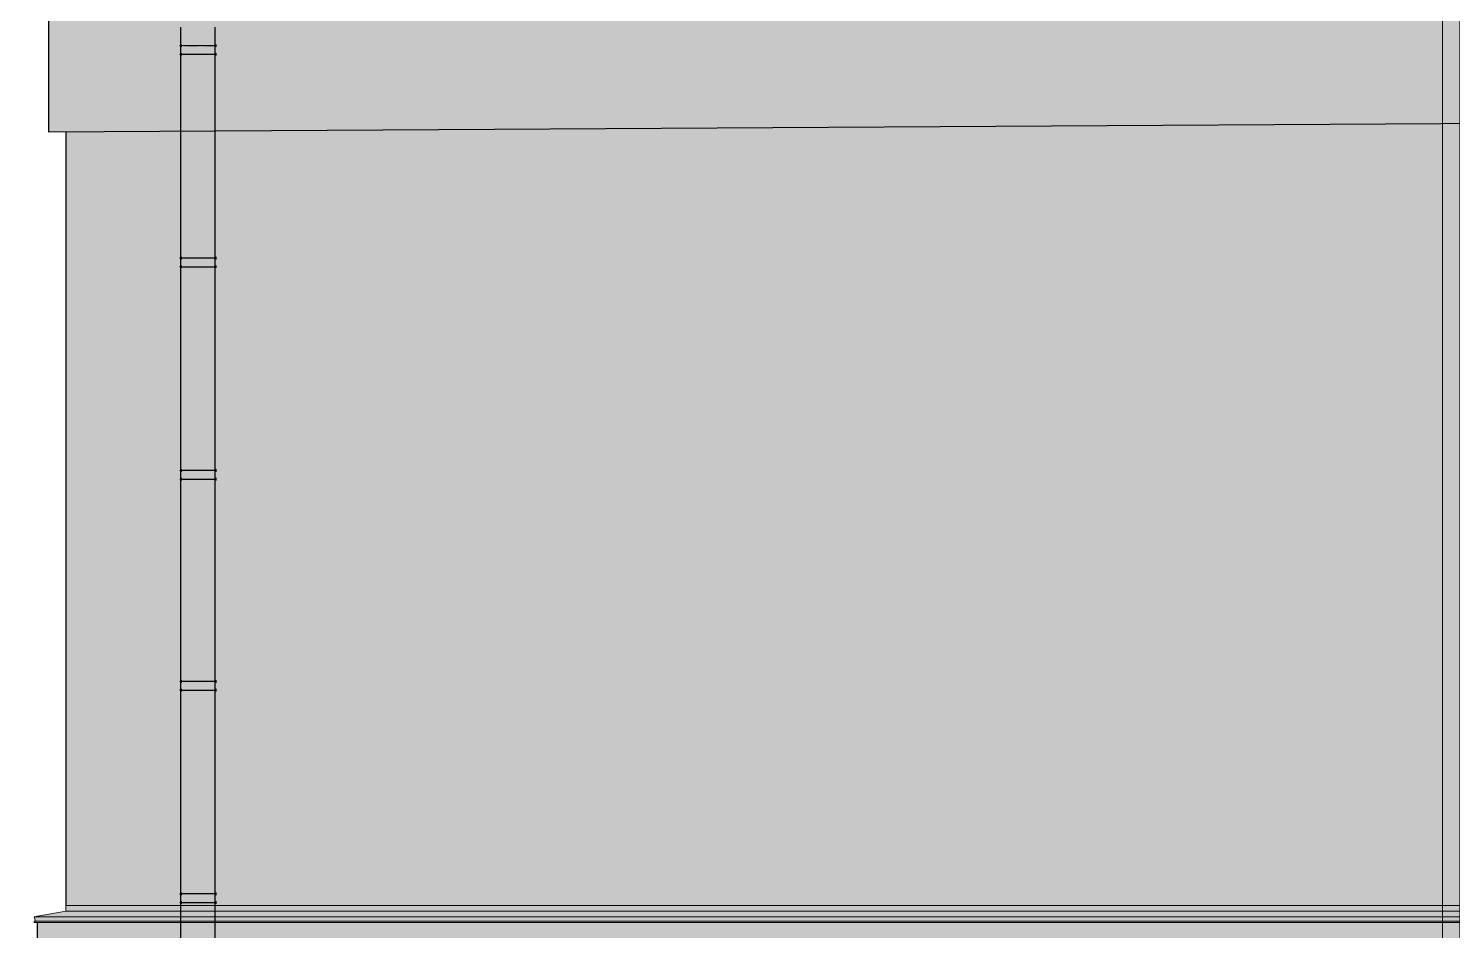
# Model space of a CAD drawing. Header units: millimetres. Extents: x -11345 to 411485, y -9810 to 73012.
# Drawn here: x 352511 to 356710, y 41281 to 43942 of the extents above; entities that cross this region are included whole.
import ezdxf

# ---------------------------------------------------------------- set-up
doc = ezdxf.new("R2010")
doc.units = ezdxf.units.MM
doc.layers.add('PDF _Линии', color=7, linetype='Continuous')
doc.layers.add('PDF _Оборудование', color=7, linetype='Continuous')
for name, color, linetype, true_color in [('PDF _Обобщенные модели', 7, 'Continuous', 0xb5bcbf), ('PDF _Ограждение', 7, 'Continuous', 0x7f7f7f), ('PDF _Стены штриховка поверхности', 7, 'Continuous', 0xcacbcc)]:
    doc.layers.add(name, color=color, linetype=linetype, true_color=true_color)

msp = doc.modelspace()

# ---------------------------------------------------------------- hatches: boundary and pattern name
at = {"layer": 'PDF _Обобщенные модели', "transparency": 33554559}
h = msp.add_hatch(color=256, dxfattribs=at)
h.paths.add_polyline_path([(353061.53307, 44384.30528), (353053.067, 44373.72268), (353048.83396, 44365.25661), (353031.9018, 44352.55749), (353010.73661, 44348.32445), (353027.66877, 44352.55749), (353031.9018, 44352.55749), (353044.60092, 44365.25661), (353048.83396, 44369.48964), (353053.067, 44373.72268), (353057.30003, 44382.18876)])
h.paths.add_polyline_path([(352943.008, 44407.58699), (352934.54192, 44420.2861), (352938.77496, 44416.05307)], flags=0)
h.paths.add_polyline_path([(352959.94015, 44382.18876), (352955.70711, 44386.4218), (352953.59059, 44390.65484)], flags=0)
h.paths.add_polyline_path([(352968.40623, 44064.71088), (352971.58101, 44067.88566), (352972.63927, 44064.71088), (352981.10534, 44060.47784), (352989.57142, 44056.24481), (352998.0375, 44052.01177), (352980.04708, 44052.01177), (352976.87231, 44056.24481), (352989.57142, 44056.24481), (352976.87231, 44060.47784), (352972.63927, 44064.71088), (352968.40623, 44060.47784)], flags=0)
h.paths.add_polyline_path([(352968.40623, 44056.24481), (352981.10534, 44039.31265), (352976.87231, 44043.54569), (352976.87231, 44030.84658), (352981.10534, 44026.61354), (352972.63927, 44030.84658), (352972.63927, 44035.07961), (352976.87231, 44043.54569), (352972.63927, 44047.77873)], flags=0)
h.paths.add_polyline_path([(353042.4844, 44052.01177), (353040.36788, 44047.77873), (353040.36788, 44052.01177)], flags=0)
h.paths.add_polyline_path([(353040.36788, 44039.31265), (353036.13484, 44035.07961), (353023.43573, 44030.84658), (353031.9018, 44035.07961), (353027.66877, 44035.07961), (353040.36788, 44043.54569)], flags=0)
h.paths.add_polyline_path([(352989.57142, 44022.3805), (352998.0375, 44018.14746), (352993.80446, 44018.14746)], flags=0)
h.paths.add_polyline_path([(353036.13484, 44022.3805), (353031.9018, 44020.96949), (353040.36788, 44026.61354)], flags=0)
h.paths.add_polyline_path([(352989.57142, 44035.07961), (352998.0375, 44030.84658), (352985.33838, 44035.07961)], flags=0)
h.paths.add_polyline_path([(353053.067, 44052.01177), (353048.83396, 44047.77873), (353053.067, 44056.24481)], flags=0)
h.paths.add_polyline_path([(353048.83396, 44068.94392), (353048.83396, 44064.71088), (353036.13484, 44056.24481), (353044.60092, 44056.24481), (353031.9018, 44052.01177), (353027.66877, 44052.01177), (353040.36788, 44060.47784)], flags=0)
h.paths.add_polyline_path([(353091.16434, 44428.75218), (353108.09649, 44462.61649), (353112.32953, 44466.84953), (353116.56257, 44475.3156), (353095.39738, 44475.3156), (353091.16434, 44466.84953), (353091.16434, 44462.61649), (353074.23219, 44420.2861), (353069.99915, 44411.82003), (353048.83396, 44386.4218), (353040.36788, 44382.18876), (353027.66877, 44373.72268), (352989.57142, 44373.72268), (352972.63927, 44382.18876), (352955.70711, 44399.12091), (352943.008, 44416.05307), (352938.77496, 44424.51914), (352921.84281, 44471.08256), (352921.84281, 44475.3156), (352904.91065, 44475.3156), (352904.91065, 44471.08256), (352914.6792, 44453.17356), (352917.60977, 44441.4513), (352917.60977, 44420.2861), (352913.37673, 44407.58699), (352913.37673, 44394.88787), (352926.07584, 44369.48964), (352934.54192, 44352.55749), (352934.54192, 44348.32445), (352959.94015, 44289.06191), (352959.94015, 44195.93507), (352964.17319, 44090.10911), (352968.40623, 44077.41), (352964.17319, 44085.87607), (352959.94015, 44085.87607), (352959.94015, 44068.94392), (352964.17319, 44064.71088), (352964.17319, 44047.77873), (352959.94015, 44052.01177), (352959.94015, 43891.15631), (353010.73661, 43891.15631), (353061.53307, 43891.15631), (353061.53307, 44060.47784), (353057.30003, 44052.01177), (353057.30003, 44056.24481), (353061.53307, 44060.47784), (353061.53307, 44073.17696), (353057.30003, 44060.47784), (353057.30003, 44068.94392), (353061.53307, 44077.41), (353061.53307, 44123.97342), (353057.30003, 44195.93507), (353061.53307, 44195.93507), (353061.53307, 44238.26545), (353057.30003, 44238.26545), (353057.30003, 44289.06191), (353082.69826, 44348.32445), (353086.9313, 44352.55749), (353091.16434, 44365.25661), (353095.39738, 44373.72268), (353108.09649, 44394.88787), (353108.09649, 44399.12091), (353103.86346, 44416.05307), (353103.86346, 44441.4513), (353108.09649, 44454.15041), (353099.63042, 44441.4513)], flags=0)
h.paths.add_polyline_path([(353036.13484, 44035.07961), (353036.13484, 44039.31265), (353031.9018, 44035.07961)])
h.paths.add_polyline_path([(352959.94015, 43886.92327), (352959.94015, 34845.15336), (353061.53307, 34845.15336), (353061.53307, 37643.19171), (353057.30003, 38240.05012), (353061.53307, 38240.05012), (353061.53307, 38265.44835), (353057.30003, 38866.53979), (353061.53307, 38866.53979), (353061.53307, 43891.15631), (353010.73661, 43886.92327), (353010.73661, 43891.15631)])
for points in [[(352964.17319, 43891.15631), (352964.17319, 43895.38935), (352959.94015, 43895.38935), (352955.70711, 43891.15631), (352959.94015, 43886.92327), (352964.17319, 43886.92327)], [(353065.76611, 43891.15631), (353065.76611, 43895.38935), (353061.53307, 43895.38935), (353057.30003, 43891.15631), (353061.53307, 43886.92327), (353065.76611, 43886.92327)], [(352964.17319, 43865.75808), (352964.17319, 43869.99112), (352959.94015, 43869.99112), (352955.70711, 43865.75808), (352959.94015, 43861.52504), (352964.17319, 43861.52504)], [(353065.76611, 43865.75808), (353065.76611, 43869.99112), (353061.53307, 43869.99112), (353057.30003, 43865.75808), (353061.53307, 43861.52504), (353065.76611, 43861.52504)], [(352964.17319, 43264.66663), (352964.17319, 43268.89967), (352959.94015, 43268.89967), (352955.70711, 43264.66663), (352959.94015, 43260.4336), (352964.17319, 43260.4336)], [(353065.76611, 43264.66663), (353065.76611, 43268.89967), (353061.53307, 43268.89967), (353057.30003, 43264.66663), (353061.53307, 43260.4336), (353065.76611, 43260.4336)], [(352964.17319, 43239.2684), (352964.17319, 43243.50144), (352959.94015, 43243.50144), (352955.70711, 43239.2684), (352959.94015, 43235.03537), (352964.17319, 43235.03537)], [(353065.76611, 43239.2684), (353065.76611, 43243.50144), (353061.53307, 43243.50144), (353057.30003, 43239.2684), (353061.53307, 43235.03537), (353065.76611, 43235.03537)], [(352964.17319, 42638.17696), (352964.17319, 42642.41), (352959.94015, 42642.41), (352955.70711, 42638.17696), (352959.94015, 42633.94392), (352964.17319, 42633.94392)], [(353065.76611, 42638.17696), (353065.76611, 42642.41), (353061.53307, 42642.41), (353057.30003, 42638.17696), (353061.53307, 42633.94392), (353065.76611, 42633.94392)], [(352964.17319, 42612.77873), (352964.17319, 42617.01177), (352959.94015, 42617.01177), (352955.70711, 42612.77873), (352959.94015, 42608.54569), (352964.17319, 42608.54569)], [(353065.76611, 42612.77873), (353065.76611, 42617.01177), (353061.53307, 42617.01177), (353057.30003, 42612.77873), (353061.53307, 42608.54569), (353065.76611, 42608.54569)], [(352964.17319, 42015.92032), (352964.17319, 42020.15336), (352959.94015, 42020.15336), (352955.70711, 42015.92032), (352959.94015, 42011.68728), (352964.17319, 42011.68728)], [(352964.17319, 41990.52209), (352964.17319, 41994.75513), (352959.94015, 41994.75513), (352955.70711, 41990.52209), (352959.94015, 41986.28905), (352964.17319, 41986.28905)], [(353065.76611, 42015.92032), (353065.76611, 42020.15336), (353061.53307, 42020.15336), (353057.30003, 42015.92032), (353061.53307, 42011.68728), (353065.76611, 42011.68728)], [(353065.76611, 41990.52209), (353065.76611, 41994.75513), (353061.53307, 41994.75513), (353057.30003, 41990.52209), (353061.53307, 41986.28905), (353065.76611, 41986.28905)], [(352964.17319, 41389.43065), (352964.17319, 41393.66368), (352959.94015, 41393.66368), (352955.70711, 41389.43065), (352959.94015, 41385.19761), (352964.17319, 41385.19761)], [(352964.17319, 41364.03242), (352964.17319, 41368.26545), (352959.94015, 41368.26545), (352955.70711, 41364.03242), (352959.94015, 41359.79938), (352964.17319, 41359.79938)], [(353065.76611, 41389.43065), (353065.76611, 41393.66368), (353061.53307, 41393.66368), (353057.30003, 41389.43065), (353061.53307, 41385.19761), (353065.76611, 41385.19761)], [(353065.76611, 41364.03242), (353065.76611, 41368.26545), (353061.53307, 41368.26545), (353057.30003, 41364.03242), (353061.53307, 41359.79938), (353065.76611, 41359.79938)]]:
    msp.add_hatch(color=7, dxfattribs=at).paths.add_polyline_path(points)
at = {"layer": 'PDF _Оборудование', "true_color": 0x7f7f7f, "transparency": 33554559}
h = msp.add_hatch(color=8, dxfattribs=at)
h.paths.add_polyline_path([(357379.23219, 44686.96752), (356731.57732, 44686.96752), (356731.57732, 45698.66368), (356680.78086, 45698.66368), (356680.78086, 34845.15336), (356731.57732, 34845.15336), (356731.57732, 35116.06781), (356917.83101, 35116.06781), (356917.83101, 35145.69908), (356731.57732, 35145.69908), (356731.57732, 35420.84658), (357273.40623, 35420.84658), (357315.73661, 35450.47784), (356731.57732, 35450.47784), (356731.57732, 35729.85838), (357379.23219, 35729.85838), (357379.23219, 35501.2743), (357430.02865, 35539.37165), (357430.02865, 45698.66368), (357379.23219, 45698.66368)])
h.paths.add_polyline_path([(357379.23219, 44657.33625), (357379.23219, 44373.72268), (356731.57732, 44373.72268), (356731.57732, 44657.33625)], flags=0)
h.paths.add_polyline_path([(357379.23219, 44344.09141), (357379.23219, 44064.71088), (356731.57732, 44064.71088), (356731.57732, 44344.09141)], flags=0)
h.paths.add_polyline_path([(357379.23219, 44035.07961), (357379.23219, 43759.93212), (356731.57732, 43759.93212), (356731.57732, 44035.07961)], flags=0)
h.paths.add_polyline_path([(357379.23219, 43730.30085), (357379.23219, 43450.92032), (356731.57732, 43450.92032), (356731.57732, 43730.30085)], flags=0)
h.paths.add_polyline_path([(357379.23219, 43421.28905), (357379.23219, 43141.90852), (356731.57732, 43141.90852), (356731.57732, 43421.28905)], flags=0)
h.paths.add_polyline_path([(357379.23219, 43112.27725), (357379.23219, 42837.12976), (356731.57732, 42837.12976), (356731.57732, 43112.27725)], flags=0)
h.paths.add_polyline_path([(357379.23219, 42807.49849), (357379.23219, 42528.11796), (356731.57732, 42528.11796), (356731.57732, 42807.49849)], flags=0)
h.paths.add_polyline_path([(357379.23219, 42498.48669), (357379.23219, 42219.10616), (356731.57732, 42219.10616), (356731.57732, 42498.48669)], flags=0)
h.paths.add_polyline_path([(357379.23219, 42189.47489), (357379.23219, 41914.3274), (356731.57732, 41914.3274), (356731.57732, 42189.47489)], flags=0)
h.paths.add_polyline_path([(357379.23219, 41884.69613), (357379.23219, 41605.3156), (356731.57732, 41605.3156), (356731.57732, 41884.69613)], flags=0)
h.paths.add_polyline_path([(357379.23219, 41575.68433), (357379.23219, 41296.3038), (356731.57732, 41296.3038), (356731.57732, 41575.68433)], flags=0)
h.paths.add_polyline_path([(357379.23219, 41266.67253), (357379.23219, 40991.52504), (356731.57732, 40991.52504), (356731.57732, 41266.67253)], flags=0)
h.paths.add_polyline_path([(357379.23219, 40961.89377), (357379.23219, 40682.51324), (356731.57732, 40682.51324), (356731.57732, 40961.89377)], flags=0)
h.paths.add_polyline_path([(357379.23219, 40652.88197), (357379.23219, 40373.50144), (356731.57732, 40373.50144), (356731.57732, 40652.88197)], flags=0)
h.paths.add_polyline_path([(357379.23219, 40343.87017), (357379.23219, 40068.72268), (356731.57732, 40068.72268), (356731.57732, 40343.87017)], flags=0)
h.paths.add_polyline_path([(357379.23219, 40034.85838), (357379.23219, 39759.71088), (356731.57732, 39759.71088), (356731.57732, 40034.85838)], flags=0)
h.paths.add_polyline_path([(357379.23219, 39730.07961), (357379.23219, 39450.69908), (356731.57732, 39450.69908), (356731.57732, 39730.07961)], flags=0)
h.paths.add_polyline_path([(357379.23219, 39421.06781), (357379.23219, 39145.92032), (356731.57732, 39145.92032), (356731.57732, 39421.06781)], flags=0)
h.paths.add_polyline_path([(357379.23219, 39112.05602), (357379.23219, 38836.90852), (356731.57732, 38836.90852), (356731.57732, 39112.05602)], flags=0)
h.paths.add_polyline_path([(357379.23219, 38807.27725), (357379.23219, 38527.89672), (356731.57732, 38527.89672), (356731.57732, 38807.27725)], flags=0)
h.paths.add_polyline_path([(357379.23219, 38498.26545), (357379.23219, 38223.11796), (356731.57732, 38223.11796), (356731.57732, 38498.26545)], flags=0)
h.paths.add_polyline_path([(357379.23219, 38189.25366), (357379.23219, 37914.10616), (356731.57732, 37914.10616), (356731.57732, 38189.25366)], flags=0)
h.paths.add_polyline_path([(357379.23219, 37884.47489), (357379.23219, 37605.09436), (356731.57732, 37605.09436), (356731.57732, 37884.47489)], flags=0)
h.paths.add_polyline_path([(357379.23219, 37575.46309), (357379.23219, 37296.08256), (356731.57732, 37296.08256), (356731.57732, 37575.46309)], flags=0)
h.paths.add_polyline_path([(357379.23219, 37266.4513), (357379.23219, 36991.3038), (356731.57732, 36991.3038), (356731.57732, 37266.4513)], flags=0)
h.paths.add_polyline_path([(357379.23219, 36961.67253), (357379.23219, 36682.292), (356731.57732, 36682.292), (356731.57732, 36961.67253)], flags=0)
h.paths.add_polyline_path([(357379.23219, 36652.66073), (357379.23219, 36373.2802), (356731.57732, 36373.2802), (356731.57732, 36652.66073)], flags=0)
h.paths.add_polyline_path([(357379.23219, 36343.64894), (357379.23219, 36068.50144), (356731.57732, 36068.50144), (356731.57732, 36343.64894)], flags=0)
h.paths.add_polyline_path([(357379.23219, 36038.87017), (357379.23219, 35759.48964), (356731.57732, 35759.48964), (356731.57732, 36038.87017)], flags=0)
at = {"layer": 'PDF _Ограждение', "true_color": 0x373f43, "transparency": 33554559}
for points in [[(352532.40328, 41309.00292), (352528.17024, 41309.00292), (352528.17024, 41304.76988), (352959.94015, 41304.76988), (352959.94015, 41355.56634), (352621.29708, 41355.56634), (352621.29708, 41338.63419), (352536.63632, 41325.93507), (352528.17024, 41321.70203)], [(353061.53307, 41355.56634), (353061.53307, 41304.76988), (356680.78086, 41304.76988), (356680.78086, 41355.56634)]]:
    msp.add_hatch(color=149, dxfattribs=at).paths.add_polyline_path(points)
at = {"layer": 'PDF _Стены штриховка поверхности', "true_color": 0xfbfbf4, "transparency": 33554687}
for points in [[(352621.29708, 43637.17401), (352621.29708, 41355.56634), (352959.94015, 41355.56634), (352959.94015, 44289.06191), (352917.60977, 44386.4218), (352511.23809, 44386.4218), (352511.23809, 44187.46899), (352532.40328, 44187.46899), (352532.40328, 44090.10911), (352549.33543, 44090.10911), (352549.33543, 43988.51619), (352570.50062, 43988.51619), (352570.50062, 43637.17401)], [(353061.53307, 44238.26545), (353061.53307, 41355.56634), (356680.78086, 41355.56634), (356680.78086, 44386.4218), (353103.86346, 44386.4218), (353057.30003, 44289.06191)], [(352621.29708, 40508.95867), (352621.29708, 33401.68728), (352629.76316, 33401.68728), (352629.76316, 34845.15336), (352959.94015, 34845.15336), (352959.94015, 41304.76988), (352536.63632, 41304.76988), (352536.63632, 41156.61354), (352570.50062, 41156.61354), (352570.50062, 40508.95867)], [(353061.53307, 41304.76988), (353061.53307, 34845.15336), (356680.78086, 34845.15336), (356680.78086, 41304.76988)]]:
    msp.add_hatch(color=7, dxfattribs=at).paths.add_polyline_path(points)

# ---------------------------------------------------------------- linework, layer by layer
at = {"layer": 'PDF _Линии', "lineweight": 30}
for points in [[(352570.50062, 43988.51619), (352570.50062, 43637.17401)], [(352959.94015, 43946.18581), (352959.94015, 43937.71973), (352959.94015, 43933.48669), (352959.94015, 43929.25366), (352959.94015, 43920.78758), (352959.94015, 43878.4572), (352959.94015, 34845.15336)], [(353061.53307, 34845.15336), (353061.53307, 43878.4572), (353061.53307, 43920.78758), (353061.53307, 43925.02062), (353061.53307, 43929.25366), (353061.53307, 43937.71973), (353061.53307, 43941.95277), (353061.53307, 43946.18581)], [(352621.29708, 43637.17401), (352621.29708, 41355.56634)]]:
    msp.add_lwpolyline(points, dxfattribs=at)
for points in [[(353061.53307, 43865.75808), (353061.53307, 43891.15631), (353010.73661, 43891.15631), (352959.94015, 43891.15631), (352959.94015, 43865.75808), (353010.73661, 43865.75808)], [(353061.53307, 43239.2684), (353061.53307, 43264.66663), (353010.73661, 43264.66663), (352959.94015, 43264.66663), (352959.94015, 43239.2684), (353010.73661, 43239.2684)], [(353061.53307, 42612.77873), (353061.53307, 42638.17696), (353010.73661, 42638.17696), (352959.94015, 42638.17696), (352959.94015, 42612.77873), (353010.73661, 42612.77873)], [(353061.53307, 41990.52209), (353061.53307, 42015.92032), (353010.73661, 42015.92032), (352959.94015, 42015.92032), (352959.94015, 41990.52209), (353010.73661, 41990.52209)], [(353061.53307, 41364.03242), (353061.53307, 41389.43065), (353010.73661, 41389.43065), (352959.94015, 41389.43065), (352959.94015, 41364.03242), (353010.73661, 41364.03242)]]:
    msp.add_lwpolyline(points, close=True, dxfattribs=at)
at = {"layer": 'PDF _Линии', "lineweight": 30, "ltscale": 36.193755}
msp.add_lwpolyline([(352570.50062, 43637.17401), (362429.24694, 43696.43655)], dxfattribs=at)
at = {"layer": 'PDF _Линии', "lineweight": 30, "ltscale": 108.073283}
msp.add_lwpolyline([(352536.63632, 41304.76988), (352536.63632, 41156.61354), (375268.05225, 41156.61354)], dxfattribs=at)
at = {"layer": 'PDF _Оборудование', "lineweight": 18}
msp.add_lwpolyline([(356731.57732, 34845.15336), (356731.57732, 45474.31265), (356731.57732, 45698.66368), (356680.78086, 45698.66368), (356680.78086, 45474.31265), (356680.78086, 34845.15336)], dxfattribs=at)
at = {"layer": 'PDF _Ограждение', "color": 7, "lineweight": 9}
msp.add_lwpolyline([(352528.17024, 41304.76988), (352528.17024, 41309.00292), (352532.40328, 41309.00292), (352528.17024, 41321.70203), (352621.29708, 41338.63419), (352621.29708, 41355.56634)], dxfattribs=at)
at = {"layer": 'PDF _Ограждение', "color": 7, "lineweight": 9, "ltscale": 108.073283}
for points in [[(375268.05225, 41321.70203), (352528.17024, 41321.70203)], [(375471.23809, 41355.56634), (352621.29708, 41355.56634)], [(375471.23809, 41338.63419), (352621.29708, 41338.63419)], [(352532.40328, 41309.00292), (375268.05225, 41309.00292), (352528.17024, 41309.00292)], [(375268.05225, 41304.76988), (352528.17024, 41304.76988)]]:
    msp.add_lwpolyline(points, dxfattribs=at)
at = {"layer": 'PDF _Ограждение', "color": 149, "lineweight": 0, "true_color": 0x373f43}
msp.add_lwpolyline([(352528.17024, 41309.00292), (352959.94015, 41309.00292), (352528.17024, 41309.00292)], dxfattribs=at)

doc.saveas('drawing.dxf')
